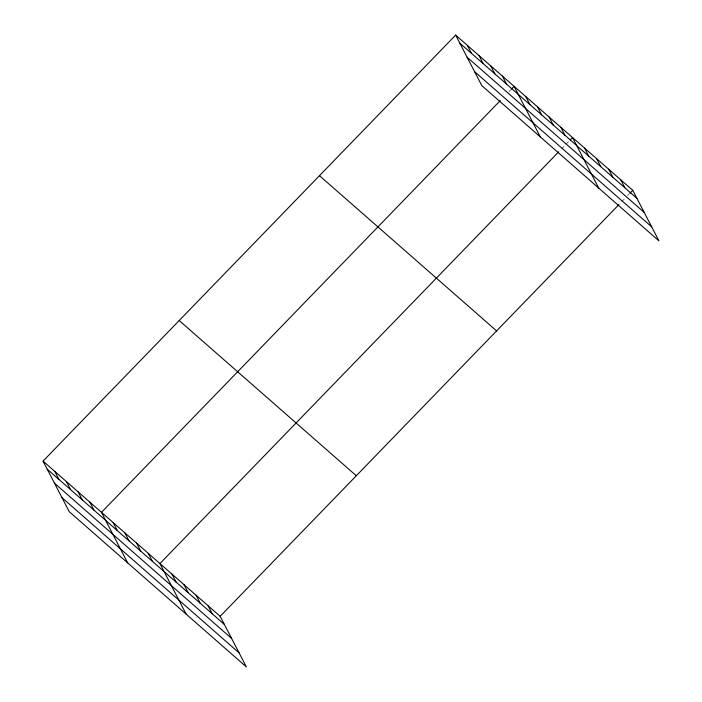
<?xml version="1.0" encoding="UTF-8"?>
<svg xmlns="http://www.w3.org/2000/svg" width="702" height="702" viewBox="0 0 702 702"><rect width="100%" height="100%" fill="white"/><g stroke="black" fill="none" stroke-linecap="round" stroke-linejoin="round"><path stroke-width="0.53" stroke-dasharray="3.51 2.63" d="M508.985 91.585L510.442 90.084M561.609 148.824L565.25 145.068M565.979 144.314L568.892 141.304M621.832 201.597L624.745 198.596M627.658 195.586L629.106 194.085"/><path stroke-width="1.05" d="M43.041 461.117L220.156 616.338L246.358 666.9L69.252 511.679L43.041 461.117L455.642 35.1L632.748 190.321L658.959 240.883L481.844 85.662L455.642 35.1M500.254 100.605L101.492 512.337L127.694 562.899M511.17 89.329L514.083 86.32L540.294 136.881M558.695 151.834L159.933 563.566L186.144 614.127M570.349 139.803L572.534 137.548L598.736 188.11M220.156 616.338L618.918 204.607M629.834 193.331L632.748 190.321M459.81 43.147L636.925 198.368M467.084 57.178L644.19 212.399M474.57 71.63L651.684 226.851M319.48 175.684L496.595 330.905M179.194 320.533L356.309 475.754M47.209 469.164L224.324 624.385M54.484 483.195L231.599 638.416M61.978 497.648L239.092 652.869M620.708 179.765L624.877 187.811M608.66 169.217L612.837 177.255M596.621 158.661L600.789 166.707M584.573 148.104L588.75 156.151M560.845 127.299L565.013 135.346M549.157 117.058L553.325 125.105M537.46 106.809L541.637 114.856M525.772 96.569L529.949 104.616M502.395 76.079L506.563 84.126M490.707 65.83L494.875 73.877M479.018 55.59L483.187 63.636M467.33 45.34L471.498 53.387M208.108 605.782L212.285 613.829M196.069 595.226L200.237 603.272M184.021 584.678L188.197 592.716M171.981 574.122L176.149 582.169M148.245 553.316L152.413 561.363M136.557 543.076L140.725 551.123M124.868 532.827L129.036 540.873M113.18 522.586L117.348 530.633M89.803 502.097L93.971 510.143M78.106 491.848L82.283 499.894M66.418 481.607L70.595 489.654M54.73 471.358L58.898 479.405"/></g></svg>
